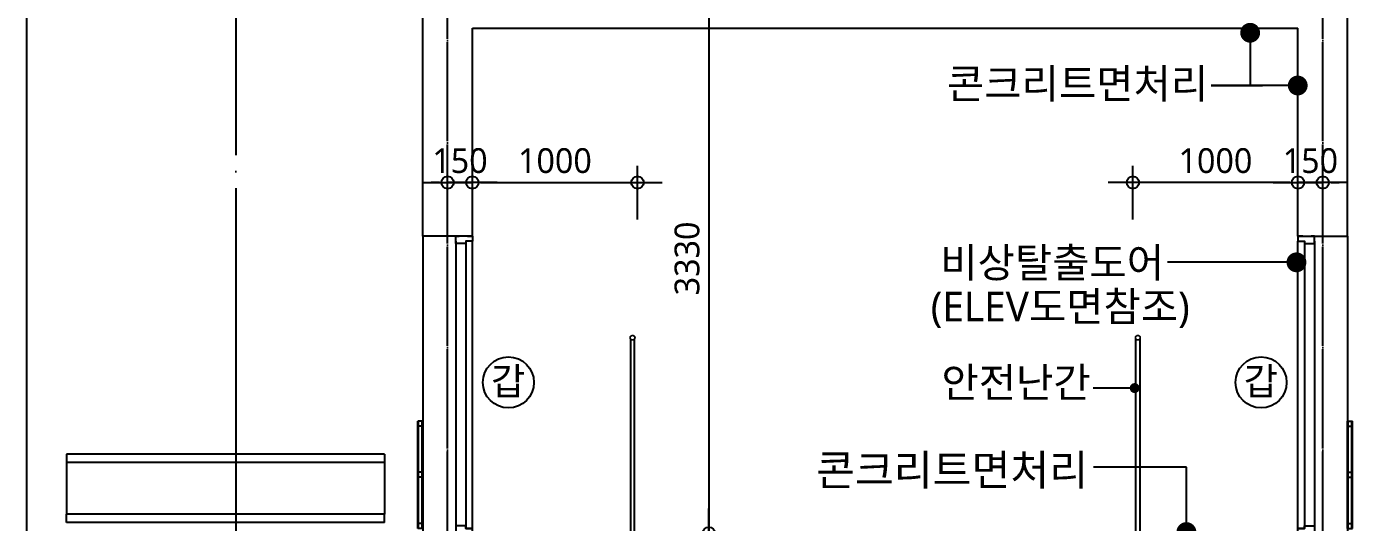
# Model space of a CAD drawing. Header units: millimetres. Extents: x 81033 to 452328, y -17390 to 42241.
# Drawn here: x 342681 to 350711, y 21080 to 24084 of the extents above; entities that cross this region are included whole.
import ezdxf
from ezdxf.enums import TextEntityAlignment as Align

# ---------------------------------------------------------------- set-up
doc = ezdxf.new("R2010")
doc.units = ezdxf.units.MM
doc.header["$LTSCALE"] = 100
doc.header["$MEASUREMENT"] = 0
doc.header["$PDSIZE"] = -10
doc.linetypes.add('CEN', pattern=[62, 60, -1, 0, -1])
doc.linetypes.add('HID', pattern=[2.5, 1.5, -1])
doc.layers.get('0').update_dxf_attribs({"linetype": 'CONTINUOUS'})
doc.layers.get('Defpoints').update_dxf_attribs({"color": 171, "linetype": 'CONTINUOUS'})
for name, color, linetype in [('A-DOOR', 4, 'CONTINUOUS'), ('A-ETC-9', 9, 'CONTINUOUS'), ('A-SYM', 7, 'CONTINUOUS'), ('CEN(ST)', 1, 'CEN'), ('CG-BEAM', 3, 'CONTINUOUS'), ('CON', 2, 'CONTINUOUS'), ('ELEV', 253, 'CONTINUOUS'), ('NDIM', 7, 'CONTINUOUS'), ('TEXT(MIN)', 7, 'CONTINUOUS'), ('TEXT(NOTE小)', 1, 'CONTINUOUS'), ('TEXT(노트)', 7, 'CONTINUOUS'), ('하지철물', 5, 'CONTINUOUS')]:
    doc.layers.add(name, color=color, linetype=linetype)
doc.styles.add('CGS', font='cgse', dxfattribs={"bigfont": 'cgs'})
doc.styles.add('나눔바른고딕', font='NanumBarunGothic.ttf')
doc.dimstyles.new('NDIM 1200', dxfattribs={"dimscale": 75, "dimtxt": 3, "dimasz": 1, "dimexe": 2, "dimexo": 2, "dimgap": 1, "dimtad": 1, "dimdec": 0, "dimdsep": 46, "dimtxsty": 'CGS', "dimblk": 'DOT0', "dimcen": 1, "dimdle": 8, "dimclrd": 256, "dimclre": 256, "dimclrt": 256, "dimadec": 0, "dimazin": 0, "dimtfac": 1, "dimtdec": 0, "dimtix": 1, "dimtmove": 2, "dimatfit": 3, "dimldrblk": 'DOT0', "dimfxl": 1, "dimtolj": 1, "dimtzin": 0, "dimlwd": -1, "dimlwe": -1, "dimarcsym": 0})

# ---------------------------------------------------------------- blocks, each defined once
blk = doc.blocks.new('A$C52140DF3')
at = {"layer": 'ELEV'}
for p, q in [((37.6, 3500.1, 0), (37.6, 3136.9, 0)), ((37.6, 3500.1, 0), (1962.6, 3500.1, 0)), ((1962.6, 3500.1, 0), (1962.6, 3136.9, 0)), ((37.6, 3450.1, 0), (1962.6, 3450.1, 0)), ((37.6, 3086.9, 0), (37.6, 3136.9, 0)), ((37.6, 3136.9, 0), (1962.6, 3136.9, 0)), ((1962.6, 3086.9, 0), (1962.6, 3136.9, 0)), ((37.6, 3086.9, 0), (1962.6, 3086.9, 0))]:
    blk.add_line(p, q, dxfattribs=at)
blk = doc.blocks.new('ELEV비상도어1')
at = {"color": 252, "linetype": 'Continuous'}
for p, q in [((162555.6, 62412), (162555.6, 63062)), ((162585.6, 63062), (162555.6, 63062)), ((162558.6, 62412), (162558.6, 63062)), ((162582.6, 62412), (162582.6, 63062)), ((162585.6, 62412), (162585.6, 63062)), ((162585.6, 63032), (162555.6, 63032)), ((162585.6, 62752), (162555.6, 62752)), ((162585.6, 62722), (162555.6, 62722)), ((162585.6, 62442), (162555.6, 62442)), ((162585.6, 62412), (162555.6, 62412))]:
    blk.add_line(p, q, dxfattribs=at)
at = {"layer": 'A-DOOR', "color": 8, "linetype": 'Continuous'}
for p, q in [((162585.6, 64182), (162585.6, 62382)), ((162785.6, 64152), (162785.6, 62412))]:
    blk.add_line(p, q, dxfattribs=at)
at = {"layer": 'A-DOOR', "linetype": 'Continuous'}
for points in [[(162855.6, 64182), (162885.6, 64182), (162885.6, 64152), (162845.6, 64152), (162845.6, 64137), (162785.6, 64137), (162785.6, 64152), (162785.6, 64182), (162805.6, 64182)], [(162855.6, 62382), (162885.6, 62382), (162885.6, 62412), (162845.6, 62412), (162845.6, 62427), (162785.6, 62427), (162785.6, 62412), (162785.6, 62382), (162805.6, 62382)]]:
    blk.add_lwpolyline(points, dxfattribs=at)
blk.add_lwpolyline([(162885.6, 64152), (162845.6, 64152), (162845.6, 62412), (162885.6, 62412)], close=True, dxfattribs=at)
blk = doc.blocks.new('DOT0')
blk.add_line((-3, 0), (3, 0))
at = {"color": 6}
blk.add_circle((0, 0), 0.75, dxfattribs=at)
blk = doc.blocks.new('*D1004')
at = {"layer": 'Defpoints', "color": 0, "ltscale": 0.4, "transparency": 16777216}
for p in [(346388.3, 21013.9), (346813.3, 21013.9), (346388.3, 14343.9)]:
    blk.add_point(p, dxfattribs=at)
at = {"layer": 'NDIM', "ltscale": 0.4, "transparency": 16777216}
for p, q in [((346488.3, 21013.9), (346913.3, 21013.9)), ((346813.3, 14393.9), (346813.3, 20963.9)), ((346488.3, 14343.9), (346913.3, 14343.9))]:
    blk.add_line(p, q, dxfattribs=at)
at = {"layer": 'NDIM', "ltscale": 0.4, "transparency": 16777216, "xscale": 50, "yscale": 50, "zscale": 50}
for p, rotation in [((346813.3, 21013.9), 90), ((346813.3, 14343.9), 270)]:
    blk.add_blockref('DOT0', p, dxfattribs=dict(at, rotation=rotation))
at = {"layer": 'NDIM', "ltscale": 0.4, "transparency": 16777216, "insert": (346681.7, 17398.5), "char_height": 150, "attachment_point": 5, "rotation": 90, "style": '나눔바른고딕'}
blk.add_mtext('\\A1;6670', dxfattribs=at)
blk = doc.blocks.new('*D1006')
at = {"layer": 'Defpoints', "color": 0, "ltscale": 0.4, "transparency": 16777216}
for p in [(346388.3, 24343.9), (346388.3, 21013.9), (346813.3, 21013.9)]:
    blk.add_point(p, dxfattribs=at)
at = {"layer": 'NDIM', "ltscale": 0.4, "transparency": 16777216}
for p, q in [((346488.3, 24343.9), (346913.3, 24343.9)), ((346813.3, 24293.9), (346813.3, 21063.9)), ((346488.3, 21013.9), (346913.3, 21013.9))]:
    blk.add_line(p, q, dxfattribs=at)
at = {"layer": 'NDIM', "ltscale": 0.4, "transparency": 16777216, "xscale": 50, "yscale": 50, "zscale": 50}
for p, rotation in [((346813.3, 24343.9), 90), ((346813.3, 21013.9), 270)]:
    blk.add_blockref('DOT0', p, dxfattribs=dict(at, rotation=rotation))
at = {"layer": 'NDIM', "ltscale": 0.4, "transparency": 16777216, "insert": (346681.7, 22678.9), "char_height": 150, "attachment_point": 5, "rotation": 90, "style": '나눔바른고딕'}
blk.add_mtext('\\A1;3330', dxfattribs=at)
blk = doc.blocks.new('*D1007')
at = {"layer": 'Defpoints', "color": 0, "ltscale": 0.4, "transparency": 16777216}
for p in [(346381.1, 23139.1), (345381.1, 22813.9), (346381.1, 22813.9)]:
    blk.add_point(p, dxfattribs=at)
at = {"layer": 'NDIM', "ltscale": 0.4, "transparency": 16777216}
for p, q in [((345381.1, 22913.9), (345381.1, 23239.1)), ((346381.1, 22913.9), (346381.1, 23239.1)), ((345431.1, 23139.1), (346331.1, 23139.1))]:
    blk.add_line(p, q, dxfattribs=at)
at = {"layer": 'NDIM', "ltscale": 0.4, "transparency": 16777216, "xscale": 50, "yscale": 50, "zscale": 50, "rotation": 180}
blk.add_blockref('DOT0', (345381.1, 23139.1), dxfattribs=at)
at = {"layer": 'NDIM', "ltscale": 0.4, "transparency": 16777216, "xscale": 50, "yscale": 50, "zscale": 50}
blk.add_blockref('DOT0', (346381.1, 23139.1), dxfattribs=at)
at = {"layer": 'NDIM', "ltscale": 0.4, "transparency": 16777216, "insert": (345881.1, 23270.6), "char_height": 150, "attachment_point": 5, "style": '나눔바른고딕'}
blk.add_mtext('\\A1;1000', dxfattribs=at)
blk = doc.blocks.new('*D1008')
at = {"layer": 'Defpoints', "color": 0, "ltscale": 0.4, "transparency": 16777216}
for p in [(345381.1, 23139.1), (345231.1, 22813.9), (345381.1, 22813.9)]:
    blk.add_point(p, dxfattribs=at)
at = {"layer": 'NDIM', "ltscale": 0.4, "transparency": 16777216}
for p, q in [((345231.1, 22913.9), (345231.1, 23239.1)), ((345381.1, 22913.9), (345381.1, 23239.1)), ((345181.1, 23139.1), (345131.1, 23139.1)), ((345231.1, 23139.1), (345381.1, 23139.1)), ((345431.1, 23139.1), (345481.1, 23139.1))]:
    blk.add_line(p, q, dxfattribs=at)
at = {"layer": 'NDIM', "ltscale": 0.4, "transparency": 16777216, "xscale": 50, "yscale": 50, "zscale": 50}
blk.add_blockref('DOT0', (345231.1, 23139.1), dxfattribs=at)
at = {"layer": 'NDIM', "ltscale": 0.4, "transparency": 16777216, "xscale": 50, "yscale": 50, "zscale": 50, "rotation": 180}
blk.add_blockref('DOT0', (345381.1, 23139.1), dxfattribs=at)
at = {"layer": 'NDIM', "ltscale": 0.4, "transparency": 16777216, "insert": (345306.1, 23270.6), "char_height": 150, "attachment_point": 5, "style": '나눔바른고딕'}
blk.add_mtext('\\A1;150', dxfattribs=at)
blk = doc.blocks.new('*D1009')
at = {"layer": 'Defpoints', "color": 0, "ltscale": 0.4, "transparency": 16777216}
for p in [(349381.1, 23139.1), (349381.1, 22813.9), (350381.1, 22813.9)]:
    blk.add_point(p, dxfattribs=at)
at = {"layer": 'NDIM', "ltscale": 0.4, "transparency": 16777216}
for p, q in [((349381.1, 22913.9), (349381.1, 23239.1)), ((350381.1, 22913.9), (350381.1, 23239.1)), ((350331.1, 23139.1), (349431.1, 23139.1))]:
    blk.add_line(p, q, dxfattribs=at)
at = {"layer": 'NDIM', "ltscale": 0.4, "transparency": 16777216, "xscale": 50, "yscale": 50, "zscale": 50, "rotation": 180}
blk.add_blockref('DOT0', (349381.1, 23139.1), dxfattribs=at)
at = {"layer": 'NDIM', "ltscale": 0.4, "transparency": 16777216, "xscale": 50, "yscale": 50, "zscale": 50}
blk.add_blockref('DOT0', (350381.1, 23139.1), dxfattribs=at)
at = {"layer": 'NDIM', "ltscale": 0.4, "transparency": 16777216, "insert": (349881.1, 23270.6), "char_height": 150, "attachment_point": 5, "style": '나눔바른고딕'}
blk.add_mtext('\\A1;1000', dxfattribs=at)
blk = doc.blocks.new('*D1010')
at = {"layer": 'Defpoints', "color": 0, "ltscale": 0.4, "transparency": 16777216}
for p in [(350381.1, 23139.1), (350381.1, 22813.9), (350531.1, 22813.9)]:
    blk.add_point(p, dxfattribs=at)
at = {"layer": 'NDIM', "ltscale": 0.4, "transparency": 16777216}
for p, q in [((350381.1, 22913.9), (350381.1, 23239.1)), ((350531.1, 22913.9), (350531.1, 23239.1)), ((350331.1, 23139.1), (350281.1, 23139.1)), ((350531.1, 23139.1), (350381.1, 23139.1)), ((350581.1, 23139.1), (350631.1, 23139.1))]:
    blk.add_line(p, q, dxfattribs=at)
at = {"layer": 'NDIM', "ltscale": 0.4, "transparency": 16777216, "xscale": 50, "yscale": 50, "zscale": 50}
blk.add_blockref('DOT0', (350381.1, 23139.1), dxfattribs=at)
at = {"layer": 'NDIM', "ltscale": 0.4, "transparency": 16777216, "xscale": 50, "yscale": 50, "zscale": 50, "rotation": 180}
blk.add_blockref('DOT0', (350531.1, 23139.1), dxfattribs=at)
at = {"layer": 'NDIM', "ltscale": 0.4, "transparency": 16777216, "insert": (350456.1, 23270.6), "char_height": 150, "attachment_point": 5, "style": '나눔바른고딕'}
blk.add_mtext('\\A1;150', dxfattribs=at)
blk = doc.blocks.new('갑종방화문표기')
at = {"layer": 'TEXT(NOTE小)'}
blk.add_circle((0, 0), 150, dxfattribs=at)
at = {"layer": 'TEXT(NOTE小)', "style": '나눔바른고딕'}
blk.add_text('갑', height=160.1, dxfattribs=at).set_placement((-1.8, 7), align=Align.MIDDLE_CENTER)

msp = doc.modelspace()

# ---------------------------------------------------------------- linework, layer by layer
at = {"layer": 'A-SYM'}
for points in [[(350371.9, 22655.4), (349590, 22655.4)], [(349392, 21893.7), (349140.8, 21893.7)]]:
    msp.add_lwpolyline(points, dxfattribs=at)
for points, const_width in [([(350371.9, 22685.4, 1), (350371.9, 22625.4, 1)], 60), ([(349392, 21908.7, 1), (349392, 21878.7, 1)], 30)]:
    msp.add_lwpolyline(points, format="xyb", close=True, dxfattribs=dict(at, const_width=const_width))
at = {"layer": 'CEN(ST)', "ltscale": 0.1}
for p, q in [((345231.1, -4515.5), (345231.1, 37282.2)), ((350531.1, -4515.5), (350531.1, 37282.2))]:
    msp.add_line(p, q, dxfattribs=at)
at = {"layer": 'CEN(ST)'}
msp.add_line((343948.6, 35505.4, 0), (343948.6, 1343.9), dxfattribs=at)
at = {"layer": 'CG-BEAM', "color": 252, "elevation": 0}
for points in [[(346338.6, 22190.6), (346338.6, 21013.9), (346363.6, 21013.9), (346363.6, 22190.6)], [(349423.6, 22190.6), (349423.6, 21013.9), (349398.6, 21013.9), (349398.6, 22190.6)]]:
    msp.add_lwpolyline(points, dxfattribs=at)
at = {"layer": 'CON', "ltscale": 0.1}
for p, q in [((342681.1, 35527.7), (342681.1, 14343.9)), ((345081.1, 22813.9), (345081.1, 24273.9)), ((350681.1, 22813.9), (350681.1, 24273.9)), ((345381.1, 22813.9), (345381.1, 24073.9)), ((350381.1, 22813.9), (350381.1, 24073.9)), ((345381.1, 22813.9), (345081.1, 22813.9)), ((350381.1, 22813.9), (350681.1, 22813.9))]:
    msp.add_line(p, q, dxfattribs=at)
at = {"layer": 'CON', "ltscale": 10000}
msp.add_line((345381.1, 24073.9), (350381.1, 24073.9), dxfattribs=at)
at = {"layer": '하지철물', "color": 3, "linetype": 'HID', "lineweight": 20}
for centre, radius in [((346351.1, 22198.9), 15), ((346351.1, 22198.9), 13), ((349411.1, 22198.9), 15), ((349411.1, 22198.9), 13)]:
    msp.add_circle(centre, radius, dxfattribs=at)

# ---------------------------------------------------------------- block references
msp.add_blockref('ELEV비상도어1', (182495.5, -41368.1))
at = {"xscale": -1}
msp.add_blockref('ELEV비상도어1', (513266.7, -41368.1), dxfattribs=at)
at = {"xscale": 1.030731055544951, "yscale": 1.030731055544951, "zscale": 1.030731055544951}
for p in [(345599.4, 21928.1), (350157.7, 21928.1)]:
    msp.add_blockref('갑종방화문표기', p, dxfattribs=at)
at = {"layer": 'A-ETC-9', "xscale": -1}
msp.add_blockref('A$C52140DF3', (344886.2, 17992.6), dxfattribs=at)

# ---------------------------------------------------------------- texts
at = {"layer": 'TEXT(MIN)', "style": '나눔바른고딕'}
msp.add_text('콘크리트면처리', height=180, rotation=360, dxfattribs=at).set_placement((349836.8, 23737.9), align=Align.MIDDLE_RIGHT)
for s, p in [('비상탈출도어', (348214.8, 22653.8)), ('(ELEV도면참조)', (348157, 22387.2)), ('안전난간', (348221.9, 21927.6))]:
    msp.add_text(s, height=180, dxfattribs=at).set_placement(p, align=Align.MIDDLE_LEFT)
at = {"layer": 'TEXT(노트)', "style": '나눔바른고딕'}
msp.add_text('콘크리트면처리', height=187.5, dxfattribs=at).set_placement((347462.9, 21397.8), align=Align.MIDDLE_LEFT)

# ---------------------------------------------------------------- dimensions: what is measured, and where the dimension line sits
at = {"layer": 'NDIM', "ltscale": 0.4}
for base, p1, p2, angle, picture, middle in [((346813.3, 21013.9), (346388.3, 24343.9), (346388.3, 21013.9), 270, '*D1006', (346681.7, 22678.9)), ((349381.1, 23139.1), (350381.1, 22813.9), (349381.1, 22813.9), 180, '*D1009', (349881.1, 23270.6)), ((350381.1, 23139.1), (350531.1, 22813.9), (350381.1, 22813.9), 180, '*D1010', (350456.1, 23270.6))]:
    dim = msp.add_linear_dim(base=base, p1=p1, p2=p2, angle=angle, dimstyle='NDIM 1200', override={"dimscale": 50, "dimtxsty": '나눔바른고딕'}, dxfattribs=at)
    dim.commit()
    dim.dimension.update_dxf_attribs({"geometry": picture, "text_midpoint": middle})
for base, p1, p2, picture, middle in [((345381.1, 23139.1), (345231.1, 22813.9), (345381.1, 22813.9), '*D1008', (345306.1, 23270.6)), ((346381.1, 23139.1), (345381.1, 22813.9), (346381.1, 22813.9), '*D1007', (345881.1, 23270.6))]:
    dim = msp.add_linear_dim(base=base, p1=p1, p2=p2, dimstyle='NDIM 1200', override={"dimscale": 50, "dimtxsty": '나눔바른고딕'}, dxfattribs=at)
    dim.commit()
    dim.dimension.update_dxf_attribs({"geometry": picture, "text_midpoint": middle})
dim = msp.add_linear_dim(base=(346813.3, 21013.9), p1=(346388.3, 14343.9), p2=(346388.3, 21013.9), angle=90, dimstyle='NDIM 1200', override={"dimscale": 50, "dimtxsty": '나눔바른고딕'}, dxfattribs=at)
dim.commit()
dim.dimension.update_dxf_attribs({"geometry": '*D1004', "text_midpoint": (346681.7, 17398.5), "dimtype": 160})

# ---------------------------------------------------------------- leaders
at = {"layer": 'NDIM', "ltscale": 10000}
for points in [[(350091.4, 24046), (350091.4, 23726.5), (349891.4, 23726.5)], [(350379.6, 23726.5), (349855.2, 23726.5), (350166.4, 23726.5)], [(349705.3, 21021.7), (349705.3, 21414.6), (349142, 21414.6)]]:
    msp.add_leader(points, dimstyle='NDIM 1200', override={"dimscale": 120, "dimasz": 1, "dimgap": 1, "dimtad": 0, "dimldrblk": 'Dot'}, dxfattribs=at)

doc.saveas('drawing.dxf')
